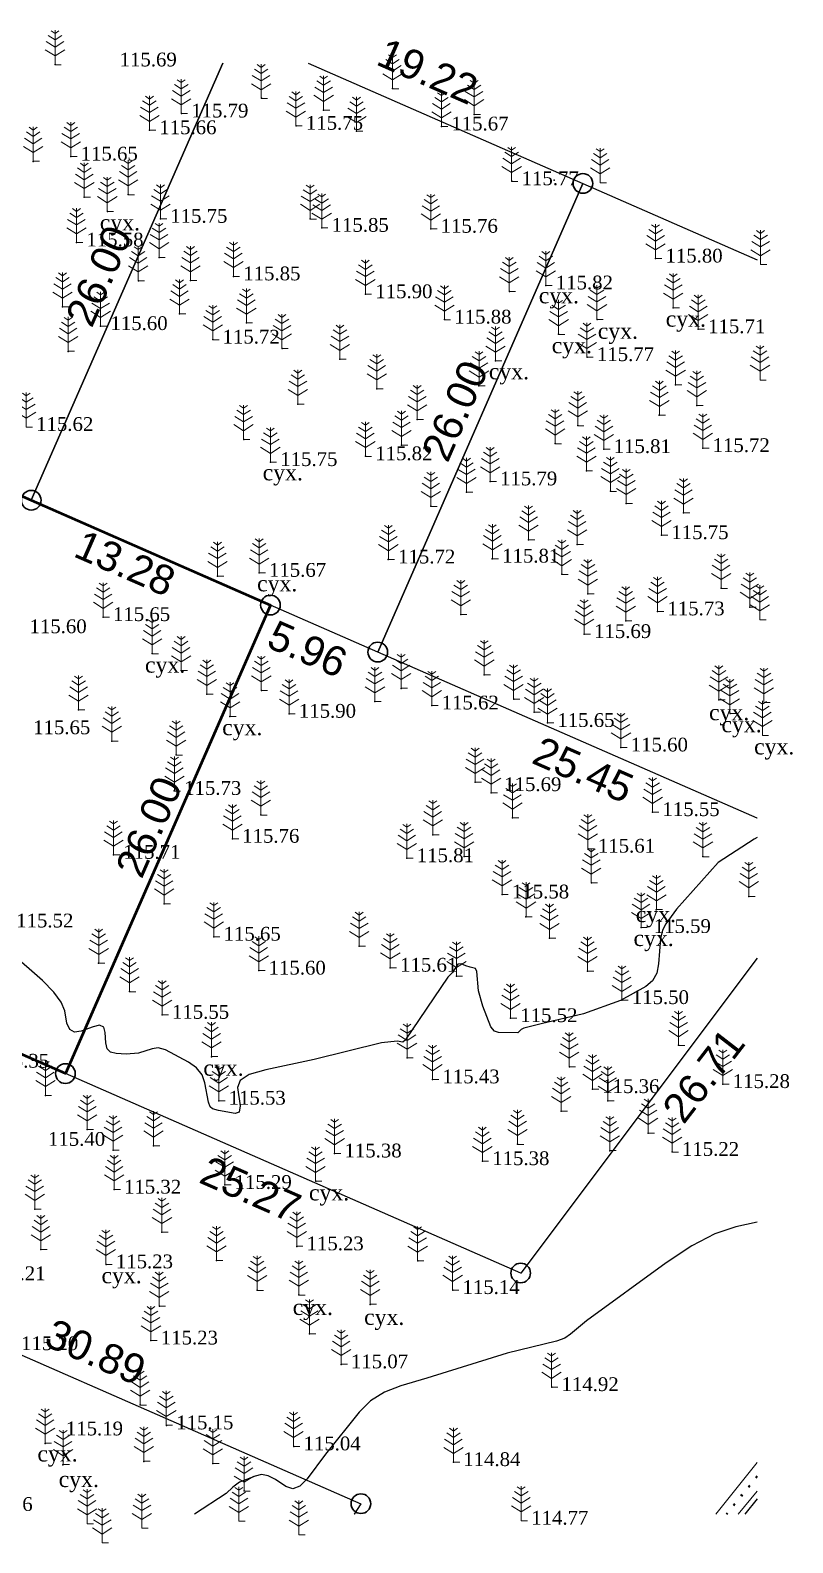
# Model space of a CAD drawing. Header units: millimetres. Extents: x 5405507.6 to 5405595.5, y 5524954.6 to 5525032.7.
# Drawn here: x 5405556.7 to 5405595.5, y 5524955.8 to 5525032.7 of the extents above; entities that cross this region are included whole.
import ezdxf
from ezdxf.enums import TextEntityAlignment as Align

# ---------------------------------------------------------------- set-up
doc = ezdxf.new("R2010")
doc.units = ezdxf.units.MM
doc.linetypes.add('DASHEDX2', pattern=[1.5, 1, -0.5])
doc.linetypes.add('HIDDEN', pattern=[0.5, 0, -0.5])
for name, color, linetype in [('горизонтали', 42, 'Continuous'), ('дороги', 7, 'Continuous'), ('Ділянки_Межі', 10, 'Continuous'), ('надписи', 7, 'Continuous'), ('отметки', 7, 'Continuous'), ('промеры', 185, 'Continuous'), ('Растительность', 7, 'Continuous')]:
    doc.layers.add(name, color=color, linetype=linetype)
doc.layers.add('рельеф', color=7, linetype='Continuous', lineweight=0)
doc.layers.add('ТОЧКИ', color=7, linetype='Continuous', lineweight=30)
doc.styles.get("Standard").update_dxf_attribs({"font": 'arial.ttf'})
doc.styles.add('times', font='times.ttf')
doc.linetypes.add('канава 0', pattern='A,0.9,0,["|",Standard,S=0.25,R=0,X=0,Y=0],0.1', length=1)

# ---------------------------------------------------------------- blocks, each defined once
blk = doc.blocks.new('A$C51FE15A3')
at = {"layer": 'Растительность', "color": 94, "lineweight": 0}
for points in [[(-0.201, 1.726), (0, 1.584), (0.201, 1.726)], [(0, 1.75), (0, 0), (0.319, 0)], [(-0.447, 1.172), (0, 0.895), (0.447, 1.172)], [(-0.343, 1.489), (0, 1.267), (0.343, 1.489)], [(-0.493, 0.753), (0, 0.444), (0.493, 0.753)]]:
    blk.add_lwpolyline(points, dxfattribs=at)

msp = doc.modelspace()

# ---------------------------------------------------------------- linework, layer by layer
at = {"layer": 'горизонтали', "color": 32}
for points in [[(5405593.642, 5524991.696, 115.5), (5405593.487, 5524991.612, 115.5), (5405591.667, 5524990.422, 115.5), (5405589.537, 5524988.062, 115.5), (5405589.007, 5524987.312, 115.5), (5405588.837, 5524986.982, 115.5), (5405588.727, 5524986.562, 115.5), (5405588.627, 5524985.282, 115.5), (5405588.537, 5524984.802, 115.5), (5405588.327, 5524984.412, 115.5), (5405587.987, 5524984.132, 115.5), (5405586.687, 5524983.412, 115.5), (5405584.807, 5524982.732, 115.5), (5405582.657, 5524982.222, 115.5), (5405581.777, 5524982.002, 115.5), (5405581.637, 5524981.932, 115.5), (5405581.467, 5524981.762, 115.5), (5405580.487, 5524981.782, 115.5), (5405580.287, 5524981.852, 115.5), (5405580.097, 5524982.082, 115.5), (5405579.687, 5524983.122, 115.5), (5405579.467, 5524983.912, 115.5), (5405579.387, 5524984.882, 115.5), (5405579.327, 5524985.032, 115.5), (5405579.057, 5524985.102, 115.5), (5405578.827, 5524985.172, 115.5), (5405578.597, 5524985.282, 115.5), (5405578.427, 5524985.262, 115.5), (5405578.147, 5524984.842, 115.5), (5405577.917, 5524984.602, 115.5), (5405575.747, 5524981.402, 115.5), (5405575.627, 5524981.292, 115.5), (5405575.337, 5524981.342, 115.5), (5405574.537, 5524981.262, 115.5), (5405571.117, 5524980.412, 115.5), (5405568.657, 5524979.892, 115.5), (5405567.817, 5524979.652, 115.5), (5405567.347, 5524979.352, 115.5), (5405567.227, 5524978.992, 115.5), (5405567.347, 5524978.062, 115.5), (5405567.297, 5524977.742, 115.5), (5405567.107, 5524977.662, 115.5), (5405566.257, 5524977.822, 115.5), (5405565.947, 5524977.912, 115.5), (5405565.837, 5524978.012, 115.5), (5405565.737, 5524978.242, 115.5), (5405565.557, 5524979.232, 115.5), (5405565.417, 5524979.632, 115.5), (5405565.137, 5524979.982, 115.5), (5405564.727, 5524980.282, 115.5), (5405563.557, 5524980.912, 115.5), (5405563.187, 5524981.002, 115.5), (5405562.877, 5524980.962, 115.5), (5405562.187, 5524980.732, 115.5), (5405561.557, 5524980.682, 115.5), (5405561.057, 5524980.712, 115.5), (5405560.767, 5524980.782, 115.5), (5405560.597, 5524980.962, 115.5), (5405560.527, 5524981.262, 115.5), (5405560.497, 5524981.782, 115.5), (5405560.417, 5524982.052, 115.5), (5405560.207, 5524982.152, 115.5), (5405559.877, 5524982.082, 115.5), (5405559.267, 5524981.862, 115.5), (5405558.927, 5524981.802, 115.5), (5405558.687, 5524981.932, 115.5), (5405558.547, 5524982.262, 115.5), (5405558.437, 5524982.882, 115.5), (5405558.257, 5524983.332, 115.5), (5405557.887, 5524983.842, 115.5), (5405557.307, 5524984.422, 115.5), (5405555.687, 5524985.832, 115.5)], [(5405593.642, 5524972.149, 115), (5405592.557, 5524971.902, 115), (5405591.497, 5524971.552, 115), (5405590.317, 5524970.942, 115), (5405589.017, 5524970.082, 115), (5405584.967, 5524967.122, 115), (5405584.157, 5524966.452, 115), (5405583.857, 5524966.252, 115), (5405583.447, 5524966.092, 115), (5405580.927, 5524965.492, 115), (5405576.847, 5524964.222, 115), (5405575.517, 5524963.832, 115), (5405574.687, 5524963.512, 115), (5405573.987, 5524963.062, 115), (5405573.407, 5524962.482, 115), (5405571.687, 5524960.352, 115), (5405570.757, 5524959.092, 115), (5405570.397, 5524958.722, 115), (5405570.037, 5524958.592, 115), (5405569.677, 5524958.712, 115), (5405569.147, 5524959.072, 115), (5405568.787, 5524959.252, 115), (5405568.447, 5524959.312, 115), (5405568.117, 5524959.242, 115), (5405567.327, 5524958.922, 115), (5405566.977, 5524958.682, 115), (5405566.637, 5524958.352, 115), (5405565.031, 5524957.303, 115)]]:
    msp.add_polyline3d(points, dxfattribs=at)
at = {"layer": 'дороги', "color": 7, "linetype": 'DASHEDX2', "elevation": 115.341}
msp.add_lwpolyline([(5405593.642, 5524958.074), (5405593.019, 5524957.303)], dxfattribs=at)
at = {"layer": 'Ділянки_Межі'}
for points in [[(5405566.475, 5525031.056), (5405556.73, 5525008.84), (5405551.263, 5525011.233), (5405539.087, 5525016.564)], [(5405570.815, 5525031.056), (5405584.781, 5525024.941), (5405574.353, 5525001.124), (5405568.897, 5525003.513), (5405556.73, 5525008.84)], [(5405556.73, 5525008.84), (5405566.475, 5525031.056)], [(5405574.353, 5525001.124), (5405584.781, 5525024.941), (5405593.642, 5525021.062)], [(5405593.642, 5524992.68), (5405574.353, 5525001.124)]]:
    msp.add_lwpolyline(points, dxfattribs=at)
at = {"layer": 'Ділянки_Межі', "lineweight": 25}
for points in [[(5405570.815, 5525031.056), (5405584.781, 5525024.941), (5405593.642, 5525021.062)], [(5405593.642, 5524985.56), (5405581.619, 5524969.561), (5405558.469, 5524979.696), (5405540.836, 5524987.416), (5405523.203, 5524995.136), (5405510.898, 5525000.523)], [(5405510.898, 5524985.24), (5405527.584, 5524977.934), (5405545.191, 5524970.226), (5405573.492, 5524957.836), (5405573.151, 5524957.303)]]:
    msp.add_lwpolyline(points, dxfattribs=at)
at = {"layer": 'Ділянки_Межі', "lineweight": 50}
msp.add_lwpolyline([(5405540.836, 5524987.416), (5405551.263, 5525011.233), (5405556.73, 5525008.84), (5405568.897, 5525003.513), (5405558.469, 5524979.696)], close=True, dxfattribs=at)
at = {"layer": 'Ділянки_Межі', "lineweight": 0}
for points in [[(5405558.469, 5524979.696), (5405568.897, 5525003.513), (5405574.353, 5525001.124), (5405593.642, 5524992.68)], [(5405593.642, 5524985.56), (5405581.619, 5524969.561), (5405558.469, 5524979.696)], [(5405539.534, 5524957.303), (5405545.191, 5524970.226), (5405573.492, 5524957.836), (5405573.151, 5524957.303)]]:
    msp.add_lwpolyline(points, dxfattribs=at)
at = {"layer": 'отметки', "color": 7}
for p in [(5405557.946, 5525030.985, 115.634), (5405575.105, 5525029.761, 115.629), (5405568.436, 5525029.274, 115.75), (5405564.367, 5525028.496, 115.786), (5405571.601, 5525028.67, 115.668), (5405579.256, 5525028.455, 115.709), (5405562.744, 5525027.647, 115.664), (5405570.196, 5525027.873, 115.748), (5405573.272, 5525027.604, 115.729), (5405577.595, 5525027.836, 115.668), (5405556.831, 5525026.066, 115.544), (5405558.743, 5525026.307, 115.65), (5405581.166, 5525025.054, 115.767), (5405583.317, 5525025.105, 115.808), (5405561.663, 5525024.374, 115.647), (5405559.429, 5525024.242, 115.597), (5405560.604, 5525023.517, 115.559), (5405563.3, 5525023.144, 115.745), (5405570.913, 5525023.137, 115.838), (5405571.507, 5525022.685, 115.848), (5405577.05, 5525022.639, 115.758), (5405559.036, 5525021.939, 115.58), (5405563.231, 5525021.185, 115.711), (5405588.482, 5525021.123, 115.798), (5405562.177, 5525019.999, 115.757), (5405564.829, 5525020.008, 115.682), (5405567.012, 5525020.219, 115.855), (5405582.904, 5525019.758, 115.821), (5405573.726, 5525019.31, 115.904), (5405581.043, 5525019.459, 115.776), (5405558.317, 5525018.673, 115.544), (5405564.273, 5525018.314, 115.672), (5405589.381, 5525018.623, 115.701), (5405560.26, 5525017.691, 115.598), (5405567.674, 5525017.856, 115.763), (5405577.745, 5525018.02, 115.884), (5405585.506, 5525018.035, 115.821), (5405590.65, 5525017.53, 115.713), (5405565.958, 5525017.003, 115.719), (5405583.55, 5525017.278, 115.785), (5405558.607, 5525016.409, 115.552), (5405569.486, 5525016.556, 115.768), (5405572.43, 5525016.014, 115.831), (5405580.345, 5525015.927, 115.861), (5405584.996, 5525016.115, 115.771), (5405574.305, 5525014.51, 115.843), (5405579.499, 5525014.661, 115.886), (5405589.5, 5525014.706, 115.797), (5405570.288, 5525013.722, 115.782), (5405590.579, 5525013.659, 115.748), (5405576.361, 5525012.941, 115.859), (5405588.667, 5525013.16, 115.706), (5405584.523, 5525012.639, 115.882), (5405567.536, 5525011.927, 115.684), (5405575.558, 5525011.645, 115.82), (5405583.368, 5525011.719, 115.813), (5405585.849, 5525011.438, 115.813), (5405590.88, 5525011.49, 115.721), (5405568.895, 5525010.78, 115.747), (5405573.723, 5525011.074, 115.821), (5405580.071, 5525009.798, 115.787), (5405584.964, 5525010.337, 115.802), (5405578.864, 5525009.252, 115.798), (5405586.186, 5525009.294, 115.831), (5405577.049, 5525008.531, 115.806), (5405586.991, 5525008.682, 115.846), (5405589.9, 5525008.208, 115.765), (5405582.019, 5525006.821, 115.833), (5405584.49, 5525006.59, 115.829), (5405588.783, 5525007.064, 115.751), (5405574.887, 5525005.829, 115.716), (5405580.177, 5525005.87, 115.805), (5405568.32, 5525005.149, 115.665), (5405583.71, 5525005.078, 115.804), (5405566.197, 5525004.978, 115.678), (5405591.81, 5525004.368, 115.759), (5405585.04, 5525004.078, 115.78), (5405560.389, 5525002.901, 115.651), (5405578.572, 5525003.036, 115.704), (5405588.581, 5525003.191, 115.73), (5405593.267, 5525003.409, 115.775), (5405584.85, 5525002.037, 115.695), (5405586.965, 5525002.711, 115.739), (5405562.879, 5525001.046, 115.708), (5405564.348, 5525000.185, 115.724), (5405579.768, 5524999.974, 115.666), (5405565.664, 5524998.985, 115.817), (5405568.433, 5524999.17, 115.747), (5405575.54, 5524999.277, 115.652), (5405559.141, 5524998.181, 115.65), (5405574.211, 5524998.616, 115.766), (5405577.102, 5524998.407, 115.624), (5405581.265, 5524998.736, 115.687), (5405591.698, 5524998.69, 115.641), (5405566.837, 5524997.845, 115.808), (5405569.839, 5524997.986, 115.898), (5405582.307, 5524998.06, 115.689), (5405582.985, 5524997.518, 115.646), (5405592.265, 5524997.999, 115.662), (5405560.831, 5524996.597, 115.694), (5405564.101, 5524995.896, 115.733), (5405586.717, 5524996.271, 115.605), (5405579.304, 5524994.507, 115.669), (5405564.006, 5524994.065, 115.729), (5405580.118, 5524993.964, 115.69), (5405568.406, 5524992.842, 115.702), (5405588.329, 5524992.988, 115.552), (5405581.202, 5524992.7, 115.69), (5405566.957, 5524991.632, 115.758), (5405577.147, 5524991.839, 115.65), (5405560.911, 5524990.816, 115.714), (5405575.836, 5524990.643, 115.811), (5405578.74, 5524990.735, 115.625), (5405585.045, 5524991.129, 115.612), (5405590.889, 5524990.724, 115.525), (5405585.214, 5524989.39, 115.579), (5405563.488, 5524988.329, 115.646), (5405580.675, 5524988.8, 115.579), (5405593.221, 5524988.7, 115.424), (5405581.886, 5524987.67, 115.579), (5405588.517, 5524988.027, 115.523), (5405566.01, 5524986.655, 115.646), (5405583.077, 5524986.584, 115.55), (5405587.743, 5524987.129, 115.589), (5405573.406, 5524986.174, 115.622), (5405560.156, 5524985.315, 115.568), (5405574.988, 5524985.079, 115.609), (5405568.301, 5524984.93, 115.601), (5405578.351, 5524984.649, 115.486), (5405585.022, 5524984.903, 115.575), (5405561.732, 5524983.863, 115.523), (5405586.77, 5524983.432, 115.5), (5405563.388, 5524982.684, 115.552), (5405581.099, 5524982.515, 115.521), (5405565.9, 5524980.557, 115.53), (5405575.842, 5524980.494, 115.478), (5405589.65, 5524981.135, 115.387), (5405584.095, 5524980.037, 115.414), (5405577.14, 5524979.403, 115.431), (5405585.268, 5524978.909, 115.36), (5405591.904, 5524979.164, 115.279), (5405557.448, 5524978.592, 115.444), (5405566.266, 5524978.32, 115.53), (5405586.052, 5524978.307, 115.325), (5405583.675, 5524977.783, 115.39), (5405559.577, 5524976.849, 115.402), (5405588.098, 5524976.669, 115.279), (5405562.947, 5524976.026, 115.333), (5405581.464, 5524976.104, 115.336), (5405560.893, 5524975.81, 115.356), (5405572.159, 5524975.637, 115.376), (5405579.673, 5524975.245, 115.379), (5405586.147, 5524975.779, 115.343), (5405589.32, 5524975.715, 115.217), (5405560.949, 5524973.798, 115.32), (5405566.572, 5524974.035, 115.287), (5405571.195, 5524974.23, 115.353), (5405556.915, 5524972.81, 115.324), (5405563.376, 5524971.635, 115.185), (5405557.215, 5524970.752, 115.282), (5405570.231, 5524970.916, 115.233), (5405560.533, 5524970, 115.23), (5405566.154, 5524970.193, 115.17), (5405576.384, 5524970.183, 115.312), (5405568.218, 5524968.685, 115.2), (5405570.345, 5524968.445, 115.191), (5405578.161, 5524968.695, 115.139), (5405563.245, 5524967.872, 115.222), (5405573.973, 5524967.967, 115.182), (5405562.819, 5524966.129, 115.228), (5405570.881, 5524966.476, 115.107), (5405572.488, 5524964.917, 115.067), (5405583.196, 5524963.761, 114.916), (5405562.269, 5524962.855, 115.123), (5405563.602, 5524961.815, 115.148), (5405557.44, 5524960.901, 115.193), (5405570.076, 5524960.747, 115.044), (5405558.343, 5524959.815, 115.179), (5405562.461, 5524959.987, 115.021), (5405565.972, 5524959.87, 115.086), (5405578.199, 5524959.947, 114.841), (5405567.55, 5524958.486, 114.969)]:
    msp.add_point(p, dxfattribs=at)
at = {"layer": 'рельеф', "color": 7, "linetype": 'канава 0', "elevation": 115.42}
for points in [[(5405593.642, 5524959.934), (5405591.535, 5524957.303)], [(5405592.677, 5524957.303), (5405593.642, 5524958.473)]]:
    msp.add_lwpolyline(points, dxfattribs=at)
at = {"layer": 'рельеф', "color": 7, "linetype": 'HIDDEN', "lineweight": 40, "elevation": 115.3}
msp.add_lwpolyline([(5405593.642, 5524959.227), (5405592.084, 5524957.303)], dxfattribs=at)
at = {"layer": 'ТОЧКИ'}
for centre in [(5405584.781, 5525024.941), (5405556.73, 5525008.84, 107.24), (5405568.897, 5525003.513, 107.24), (5405574.353, 5525001.124, 107.24), (5405558.469, 5524979.696), (5405581.619, 5524969.561), (5405573.492, 5524957.836)]:
    msp.add_circle(centre, 0.5, dxfattribs=at)

# ---------------------------------------------------------------- block references
at = {"layer": 'Растительность', "color": 7}
for p in [(5405557.94, 5525030.98, 115.63), (5405575.1, 5525029.76, 115.63), (5405568.42, 5525029.26, 115.75), (5405571.6, 5525028.67, 115.67), (5405564.36, 5525028.49, 115.79), (5405579.25, 5525028.45, 115.71), (5405562.74, 5525027.65, 115.66), (5405570.19, 5525027.87, 115.75), (5405573.27, 5525027.6, 115.73), (5405577.59, 5525027.83, 115.67), (5405556.83, 5525026.07, 115.54), (5405558.74, 5525026.31, 115.65), (5405581.16, 5525025.05, 115.77), (5405585.66, 5525024.98, 114.13), (5405559.43, 5525024.24, 115.6), (5405561.66, 5525024.37, 115.65), (5405560.6, 5525023.52, 115.56), (5405563.3, 5525023.14, 115.75), (5405570.91, 5525023.13, 115.84), (5405571.5, 5525022.68, 115.85), (5405577.05, 5525022.64, 115.76), (5405559.03, 5525021.94, 115.58), (5405563.23, 5525021.18, 115.71), (5405588.48, 5525021.12, 115.8), (5405567.01, 5525020.22, 115.85), (5405593.82, 5525020.82, 115.74), (5405562.17, 5525020, 115.76), (5405564.83, 5525020.01, 115.68), (5405581.04, 5525019.45, 115.78), (5405582.9, 5525019.75, 115.82), (5405558.32, 5525018.67, 115.54), (5405573.72, 5525019.31, 115.9), (5405564.27, 5525018.31, 115.67), (5405577.74, 5525018.01, 115.88), (5405585.5, 5525018.03, 115.82), (5405589.38, 5525018.62, 115.7), (5405560.26, 5525017.69, 115.6), (5405567.67, 5525017.85, 115.76), (5405583.55, 5525017.27, 115.78), (5405590.65, 5525017.53, 115.71), (5405558.61, 5525016.41, 115.55), (5405565.96, 5525017, 115.72), (5405569.48, 5525016.55, 115.77), (5405572.43, 5525016.01, 115.83), (5405580.34, 5525015.92, 115.86), (5405584.99, 5525016.11, 115.77), (5405593.79, 5525014.95, 115.76), (5405574.3, 5525014.51, 115.84), (5405579.5, 5525014.66, 115.89), (5405589.5, 5525014.7, 115.8), (5405570.29, 5525013.72, 115.78), (5405590.58, 5525013.66, 115.75), (5405556.48, 5525012.56, 115.62), (5405576.36, 5525012.94, 115.86), (5405584.52, 5525012.63, 115.88), (5405588.67, 5525013.16, 115.71), (5405567.53, 5525011.93, 115.68), (5405573.72, 5525011.07, 115.82), (5405575.56, 5525011.64, 115.82), (5405583.37, 5525011.71, 115.81), (5405585.85, 5525011.43, 115.81), (5405590.88, 5525011.49, 115.72), (5405568.89, 5525010.78, 115.75), (5405584.96, 5525010.33, 115.8), (5405580.07, 5525009.79, 115.79), (5405578.86, 5525009.25, 115.8), (5405586.18, 5525009.29, 115.83), (5405586.99, 5525008.68, 115.85), (5405577.05, 5525008.53, 115.81), (5405589.9, 5525008.2, 115.76), (5405582.02, 5525006.82, 115.83), (5405584.49, 5525006.59, 115.83), (5405588.78, 5525007.06, 115.75), (5405574.89, 5525005.83, 115.72), (5405580.18, 5525005.87, 115.81), (5405566.2, 5525004.98, 115.68), (5405568.32, 5525005.15, 115.67), (5405583.71, 5525005.07, 115.8), (5405585.04, 5525004.08, 115.78), (5405591.81, 5525004.36, 115.76), (5405593.27, 5525003.41, 115.78), (5405560.39, 5525002.9, 115.65), (5405578.57, 5525003.03, 115.7), (5405586.96, 5525002.71, 115.74), (5405588.58, 5525003.19, 115.73), (5405593.78, 5525002.77, 115.76), (5405584.85, 5525002.04, 115.7), (5405562.88, 5525001.04, 115.71), (5405564.35, 5525000.18, 115.72), (5405579.77, 5524999.97, 115.67), (5405565.66, 5524998.98, 115.82), (5405568.43, 5524999.17, 115.75), (5405575.54, 5524999.28, 115.65), (5405581.26, 5524998.73, 115.69), (5405591.7, 5524998.69, 115.64), (5405559.14, 5524998.18, 115.65), (5405569.84, 5524997.98, 115.9), (5405574.21, 5524998.61, 115.77), (5405577.1, 5524998.41, 115.62), (5405582.31, 5524998.06, 115.69), (5405592.26, 5524998, 115.66), (5405593.99, 5524998.56, 115.61), (5405566.84, 5524997.84, 115.81), (5405582.98, 5524997.52, 115.65), (5405560.83, 5524996.6, 115.69), (5405593.91, 5524996.89, 115.55), (5405564.1, 5524995.89, 115.73), (5405586.72, 5524996.27, 115.6), (5405564.01, 5524994.06, 115.73), (5405579.3, 5524994.51, 115.67), (5405580.12, 5524993.96, 115.69), (5405568.41, 5524992.84, 115.7), (5405581.2, 5524992.7, 115.69), (5405588.33, 5524992.99, 115.55), (5405577.15, 5524991.84, 115.65), (5405566.96, 5524991.63, 115.76), (5405585.04, 5524991.13, 115.61), (5405560.91, 5524990.81, 115.71), (5405575.83, 5524990.64, 115.81), (5405578.74, 5524990.73, 115.63), (5405590.89, 5524990.72, 115.53), (5405580.67, 5524988.8, 115.58), (5405585.21, 5524989.39, 115.58), (5405593.22, 5524988.7, 115.42), (5405563.49, 5524988.33, 115.65), (5405588.52, 5524988.03, 115.52), (5405581.89, 5524987.67, 115.58), (5405566.01, 5524986.65, 115.65), (5405583.08, 5524986.58, 115.55), (5405587.74, 5524987.13, 115.59), (5405573.41, 5524986.17, 115.62), (5405560.16, 5524985.31, 115.57), (5405568.3, 5524984.93, 115.6), (5405574.99, 5524985.08, 115.61), (5405585.02, 5524984.9, 115.58), (5405578.35, 5524984.65, 115.49), (5405561.73, 5524983.86, 115.52), (5405586.77, 5524983.43, 115.5), (5405563.39, 5524982.68, 115.55), (5405581.1, 5524982.51, 115.52), (5405589.65, 5524981.13, 115.39), (5405565.9, 5524980.56, 115.53), (5405575.84, 5524980.49, 115.48), (5405584.09, 5524980.04, 115.41), (5405577.14, 5524979.4, 115.43), (5405585.27, 5524978.91, 115.36), (5405591.9, 5524979.16, 115.28), (5405557.45, 5524978.59, 115.44), (5405566.27, 5524978.32, 115.53), (5405586.05, 5524978.31, 115.32), (5405583.68, 5524977.78, 115.39), (5405559.58, 5524976.85, 115.4), (5405588.1, 5524976.67, 115.28), (5405560.89, 5524975.81, 115.36), (5405562.95, 5524976.03, 115.33), (5405572.16, 5524975.64, 115.38), (5405581.46, 5524976.1, 115.34), (5405586.15, 5524975.78, 115.34), (5405589.32, 5524975.71, 115.22), (5405579.67, 5524975.24, 115.38), (5405571.19, 5524974.23, 115.35), (5405560.95, 5524973.8, 115.32), (5405566.57, 5524974.04, 115.29), (5405556.91, 5524972.81, 115.32), (5405563.38, 5524971.63, 115.19), (5405557.22, 5524970.75, 115.28), (5405570.23, 5524970.92, 115.23), (5405560.53, 5524970, 115.23), (5405566.15, 5524970.19, 115.17), (5405576.38, 5524970.18, 115.31), (5405578.16, 5524968.69, 115.14), (5405568.22, 5524968.68, 115.2), (5405570.34, 5524968.44, 115.19), (5405573.97, 5524967.97, 115.18), (5405563.24, 5524967.87, 115.22), (5405570.88, 5524966.47, 115.11), (5405562.82, 5524966.13, 115.23), (5405572.49, 5524964.92, 115.07), (5405583.19, 5524963.76, 114.92), (5405562.27, 5524962.85, 115.12), (5405563.6, 5524961.82, 115.15), (5405557.44, 5524960.92, 115.19), (5405570.07, 5524960.75, 115.04), (5405558.35, 5524959.83, 115.18), (5405562.46, 5524959.99, 115.02), (5405565.97, 5524959.87, 115.09), (5405578.2, 5524959.94, 114.84), (5405567.55, 5524958.48, 114.97), (5405559.57, 5524956.82, 115.17), (5405562.36, 5524956.59, 115.04), (5405567.29, 5524956.94, 114.92), (5405581.65, 5524956.97, 114.77), (5405560.34, 5524955.85, 115.05), (5405570.34, 5524956.25, 114.96)]:
    msp.add_blockref('A$C51FE15A3', p, dxfattribs=at)

# ---------------------------------------------------------------- texts
at = {"layer": 'надписи', "color": 7, "style": 'times'}
for p in [(5405560.218, 5525023.358, 111.861), (5405582.539, 5525019.65, 111.861), (5405588.995, 5525018.464, 111.861), (5405585.54, 5525017.845, 111.861), (5405583.198, 5525017.112, 111.861), (5405580, 5525015.788, 111.861), (5405568.499, 5525010.652, 111.861), (5405568.214, 5525005.011, 111.861), (5405562.514, 5525000.877, 111.861), (5405591.198, 5524998.459, 111.861), (5405566.441, 5524997.697, 111.861), (5405591.83, 5524997.848, 111.861), (5405593.488, 5524996.72, 111.861), (5405587.471, 5524988.195, 111.861), (5405587.357, 5524986.981, 111.861), (5405565.483, 5524980.388, 111.861), (5405570.853, 5524974.05, 111.861), (5405560.303, 5524969.841, 111.861), (5405570.027, 5524968.229, 111.861), (5405573.656, 5524967.725, 111.861), (5405557.044, 5524960.78, 111.861), (5405558.126, 5524959.48, 111.861)]:
    msp.add_text('сух.', height=0.8, dxfattribs=at).set_placement(p, align=Align.TOP_LEFT)
at = {"layer": 'отметки', "color": 7, "style": 'times'}
for s, p in [('115.69', (5405561.225, 5525031.593, 115.687)), ('115.79', (5405564.867, 5525028.996, 115.786)), ('115.66', (5405563.244, 5525028.147, 115.664)), ('115.75', (5405570.696, 5525028.373, 115.748)), ('115.67', (5405578.095, 5525028.336, 115.668)), ('115.65', (5405559.243, 5525026.807, 115.65)), ('115.77', (5405581.666, 5525025.554, 115.767)), ('115.75', (5405563.8, 5525023.644, 115.745)), ('115.85', (5405572.007, 5525023.185, 115.848)), ('115.76', (5405577.55, 5525023.139, 115.758)), ('115.58', (5405559.536, 5525022.439, 115.58)), ('115.80', (5405588.982, 5525021.623, 115.798)), ('115.85', (5405567.512, 5525020.719, 115.855)), ('115.90', (5405574.226, 5525019.81, 115.904)), ('115.82', (5405583.404, 5525020.258, 115.821)), ('115.60', (5405560.76, 5525018.191, 115.598)), ('115.88', (5405578.245, 5525018.52, 115.884)), ('115.72', (5405566.458, 5525017.503, 115.719)), ('115.71', (5405591.15, 5525018.03, 115.713)), ('115.77', (5405585.496, 5525016.615, 115.771)), ('115.62', (5405556.98, 5525013.065, 115.621)), ('115.72', (5405591.38, 5525011.99, 115.721)), ('115.75', (5405569.395, 5525011.28, 115.747)), ('115.82', (5405574.223, 5525011.574, 115.821)), ('115.81', (5405586.349, 5525011.938, 115.813)), ('115.79', (5405580.571, 5525010.298, 115.787)), ('115.75', (5405589.283, 5525007.564, 115.751)), ('115.72', (5405575.387, 5525006.329, 115.716)), ('115.81', (5405580.677, 5525006.37, 115.805)), ('115.67', (5405568.82, 5525005.649, 115.665)), ('115.73', (5405589.081, 5525003.691, 115.73)), ('115.60', (5405556.643, 5525002.783, 115.597)), ('115.65', (5405560.889, 5525003.401, 115.651)), ('115.69', (5405585.35, 5525002.537, 115.695)), ('115.62', (5405577.602, 5524998.907, 115.624)), ('115.90', (5405570.339, 5524998.486, 115.898)), ('115.65', (5405556.828, 5524997.649, 115.65)), ('115.65', (5405583.485, 5524998.018, 115.646)), ('115.60', (5405587.217, 5524996.771, 115.605)), ('115.73', (5405564.506, 5524994.565, 115.729)), ('115.69', (5405580.781, 5524994.757, 115.69)), ('115.55', (5405588.829, 5524993.488, 115.552)), ('115.76', (5405567.457, 5524992.132, 115.758)), ('115.71', (5405561.411, 5524991.316, 115.714)), ('115.61', (5405585.545, 5524991.629, 115.612)), ('115.81', (5405576.336, 5524991.143, 115.811)), ('115.58', (5405581.175, 5524989.3, 115.579)), ('115.52', (5405555.965, 5524987.827, 115.524)), ('115.59', (5405588.384, 5524987.545, 115.589)), ('115.65', (5405566.51, 5524987.155, 115.646)), ('115.60', (5405568.801, 5524985.43, 115.601)), ('115.61', (5405575.488, 5524985.579, 115.609)), ('115.50', (5405587.27, 5524983.932, 115.5)), ('115.55', (5405563.888, 5524983.184, 115.552)), ('115.52', (5405581.599, 5524983.015, 115.521)), ('115.35', (5405554.737, 5524980.699, 115.351)), ('115.43', (5405577.64, 5524979.903, 115.431)), ('115.28', (5405592.404, 5524979.664, 115.279)), ('115.36', (5405585.768, 5524979.409, 115.36)), ('115.53', (5405566.766, 5524978.82, 115.53)), ('115.40', (5405557.582, 5524976.726, 115.402)), ('115.38', (5405572.659, 5524976.137, 115.376)), ('115.22', (5405589.82, 5524976.215, 115.217)), ('115.38', (5405580.173, 5524975.745, 115.379)), ('115.32', (5405561.449, 5524974.298, 115.32)), ('115.29', (5405567.072, 5524974.535, 115.287)), ('115.23', (5405570.731, 5524971.416, 115.233)), ('115.23', (5405561.033, 5524970.5, 115.23)), ('115.21', (5405554.552, 5524969.897, 115.208)), ('115.14', (5405578.661, 5524969.195, 115.139)), ('115.23', (5405563.319, 5524966.629, 115.228)), ('115.20', (5405556.215, 5524966.34, 115.202)), ('115.07', (5405572.988, 5524965.417, 115.067)), ('114.92', (5405583.696, 5524964.261, 114.916)), ('115.19', (5405558.49, 5524962.009, 115.193)), ('115.15', (5405564.102, 5524962.315, 115.148)), ('115.04', (5405570.576, 5524961.247, 115.044)), ('114.84', (5405578.699, 5524960.447, 114.841)), ('115.06', (5405553.897, 5524958.169, 115.061)), ('114.77', (5405582.156, 5524957.471, 114.769))]:
    msp.add_text(s, height=0.7, dxfattribs=at).set_placement(p, align=Align.TOP_LEFT)
at = {"layer": 'промеры', "char_height": 1.5, "attachment_point": 1}
for s, insert, rotation in [('19.22', (5405574.799, 5525032.387), 336.35584), ('26.00', (5405558.431, 5525018.148), 66.37949), ('26.00', (5405576.53, 5525011.292), 66.37949), ('13.28', (5405559.41, 5525007.384), 336.35584), ('5.96', (5405569.216, 5525002.79, 107.24), 336.35584), ('25.45', (5405582.707, 5524996.884), 336.35584), ('26.00', (5405560.971, 5524990.143), 66.37949), ('26.71', (5405588.72, 5524977.983), 52.3508), ('25.27', (5405565.791, 5524975.558), 336.35584), ('30.89', (5405557.906, 5524967.289), 336.35584)]:
    msp.add_mtext(s, dxfattribs=dict(at, insert=insert, rotation=rotation))

doc.saveas('drawing.dxf')
